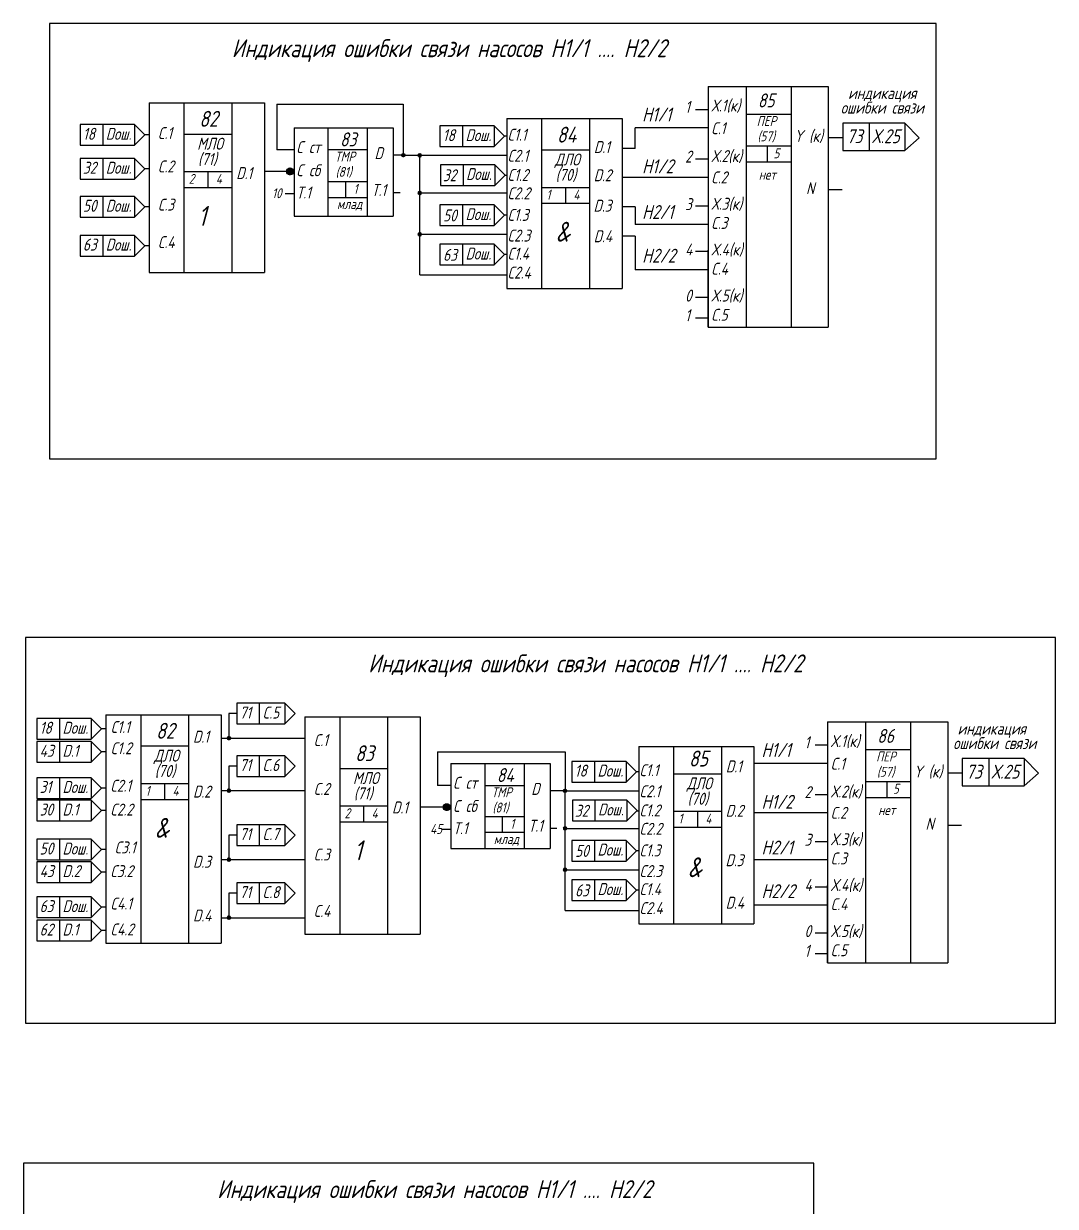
# Model space of a CAD drawing. Header units: millimetres. Extents: x -1319 to 706, y 709 to 3169.
# Drawn here: x 447.1 to 706.1, y 1276.8 to 1573.7 of the extents above; entities that cross this region are included whole.
import ezdxf

# ---------------------------------------------------------------- set-up
doc = ezdxf.new("R2010")
doc.units = ezdxf.units.MM
doc.layers.add('Текст', color=7, linetype='Continuous', lineweight=50)
doc.styles.add('GOST тип А', font='GOST_A.TTF', dxfattribs={"oblique": 15})
doc.styles.add('АСУТП', font='GOST_A.TTF', dxfattribs={"oblique": 15, "height": 2.5})

msp = doc.modelspace()

# ---------------------------------------------------------------- hatches: boundary and pattern name
h = msp.add_hatch(color=7)
edge = h.paths.add_edge_path()
edge.add_arc((542.4, 1540.7), 0.2, 0, 360)
h = msp.add_hatch(color=7)
edge = h.paths.add_edge_path()
edge.add_arc((546.54, 1540.65), 0.2, 0, 360)
for points in [[(512.96, 1536.62, 1), (514.94, 1536.62, 1)], [(512.96, 1536.62, 1), (514.94, 1536.62, 1)], [(552.31, 1377.05, 1), (554.29, 1377.05, 1)], [(552.31, 1377.05, 1), (554.29, 1377.05, 1)]]:
    msp.add_hatch(color=7).paths.add_polyline_path(points)
h = msp.add_hatch(color=7)
edge = h.paths.add_edge_path()
edge.add_arc((546.54, 1531.22), 0.2, 0, 360)
h = msp.add_hatch(color=7)
edge = h.paths.add_edge_path()
edge.add_arc((546.54, 1520.83), 0.2, 0, 360)
h = msp.add_hatch(color=7)
edge = h.paths.add_edge_path()
edge.add_arc((498.61, 1394.36), 0.2, 0, 360)
h = msp.add_hatch(color=7)
edge = h.paths.add_edge_path()
edge.add_arc((498.61, 1381.2), 0.2, 0, 360)
h = msp.add_hatch(color=7)
edge = h.paths.add_edge_path()
edge.add_arc((583.02, 1381.14), 0.2, 0, 360)
h = msp.add_hatch(color=7)
edge = h.paths.add_edge_path()
edge.add_arc((583.02, 1371.7), 0.2, 0, 360)
h = msp.add_hatch(color=7)
edge = h.paths.add_edge_path()
edge.add_arc((498.61, 1363.86), 0.2, 0, 360)
h = msp.add_hatch(color=7)
edge = h.paths.add_edge_path()
edge.add_arc((583.02, 1361.32), 0.2, 0, 360)
h = msp.add_hatch(color=7)
edge = h.paths.add_edge_path()
edge.add_arc((498.61, 1349.3), 0.2, 0, 360)

# ---------------------------------------------------------------- linework, layer by layer
for p, q in [((453.59, 1573.7), (453.59, 1464.48)), ((676.18, 1573.7), (453.59, 1573.7)), ((676.18, 1464.48), (676.18, 1573.7)), ((510.61, 1553.51), (542.4, 1553.51)), ((542.4, 1553.51), (542.4, 1540.85)), ((474.9, 1548.38), (461.27, 1548.38)), ((461.27, 1548.38), (461.27, 1543.2)), ((466.93, 1548.38), (466.93, 1543.2)), ((474.9, 1548.38), (477.5, 1545.79)), ((474.9, 1548.38), (474.9, 1543.2)), ((565.24, 1548.04), (551.61, 1548.04)), ((551.61, 1548.04), (551.61, 1542.86)), ((557.27, 1548.04), (557.27, 1542.86)), ((565.24, 1548.04), (567.83, 1545.45)), ((565.24, 1548.04), (565.24, 1542.86)), ((600.63, 1542.36), (600.63, 1547.53)), ((474.9, 1543.2), (477.5, 1545.79)), ((565.24, 1542.86), (567.83, 1545.45)), ((461.27, 1543.2), (474.9, 1543.2)), ((546.54, 1510.65), (546.54, 1540.98)), ((551.61, 1542.86), (565.24, 1542.86)), ((600.63, 1542.36), (597.31, 1542.36)), ((474.9, 1539.87), (461.27, 1539.87)), ((461.27, 1539.87), (461.27, 1534.69)), ((466.93, 1539.87), (466.93, 1534.69)), ((474.9, 1539.87), (477.5, 1537.28)), ((474.9, 1539.87), (474.9, 1534.69)), ((542.4, 1540.7), (539.89, 1540.7)), ((542.4, 1540.7), (546.54, 1540.7)), ((546.54, 1540.68), (568.37, 1540.68)), ((565.36, 1538.29), (551.73, 1538.29)), ((551.73, 1538.29), (551.73, 1533.11)), ((557.39, 1538.29), (557.39, 1533.11)), ((565.36, 1538.29), (567.96, 1535.7)), ((565.36, 1538.29), (565.36, 1533.11)), ((474.9, 1534.69), (477.5, 1537.28)), ((514.1, 1536.58), (507.52, 1536.58)), ((561.26, 1535.7), (561.26, 1535.7)), ((565.36, 1533.11), (567.96, 1535.7)), ((461.27, 1534.69), (474.9, 1534.69)), ((551.73, 1533.11), (565.36, 1533.11)), ((474.9, 1530.32), (461.27, 1530.32)), ((461.27, 1530.32), (461.27, 1525.13)), ((466.93, 1530.32), (466.93, 1525.13)), ((474.9, 1530.32), (477.5, 1527.72)), ((474.9, 1530.32), (474.9, 1525.13)), ((546.54, 1531.22), (568.37, 1531.22)), ((474.9, 1525.13), (477.5, 1527.72)), ((565.24, 1528.21), (551.61, 1528.21)), ((551.61, 1528.21), (551.61, 1523.03)), ((557.27, 1528.21), (557.27, 1523.03)), ((565.24, 1528.21), (567.83, 1525.62)), ((565.24, 1528.21), (565.24, 1523.03)), ((600.63, 1527.76), (597.31, 1527.76)), ((600.63, 1527.76), (600.63, 1523.3)), ((461.27, 1525.13), (474.9, 1525.13)), ((551.61, 1523.03), (565.24, 1523.03)), ((565.24, 1523.03), (567.83, 1525.62)), ((474.9, 1520.56), (461.27, 1520.56)), ((461.27, 1520.56), (461.27, 1515.37)), ((466.93, 1520.56), (466.93, 1515.37)), ((474.9, 1520.56), (477.5, 1517.96)), ((474.9, 1520.56), (474.9, 1515.37)), ((546.54, 1520.83), (568.37, 1520.83)), ((600.63, 1520.33), (597.31, 1520.33)), ((600.63, 1520.33), (600.63, 1511.93)), ((474.9, 1515.37), (477.5, 1517.96)), ((565.24, 1518.32), (551.61, 1518.32)), ((551.61, 1518.32), (551.61, 1513.14)), ((557.27, 1518.32), (557.27, 1513.14)), ((565.24, 1518.32), (567.83, 1515.73)), ((565.24, 1518.32), (565.24, 1513.14)), ((461.27, 1515.37), (474.9, 1515.37)), ((565.24, 1513.14), (567.83, 1515.73)), ((618.96, 1497.5), (618.96, 1516.86)), ((551.61, 1513.14), (565.24, 1513.14)), ((546.54, 1510.65), (568.37, 1510.65)), ((453.59, 1464.48), (676.18, 1464.48)), ((447.52, 1419.62), (447.52, 1322.85)), ((706.11, 1419.62), (447.52, 1419.62)), ((706.11, 1322.85), (706.11, 1419.62)), ((512.62, 1403.1), (500.6, 1403.1)), ((500.6, 1403.1), (500.6, 1397.92)), ((506.25, 1403.1), (506.25, 1397.92)), ((512.62, 1403.1), (515.21, 1400.51)), ((512.62, 1403.1), (512.62, 1397.92)), ((464.05, 1399.3), (450.41, 1399.3)), ((450.41, 1399.3), (450.41, 1394.12)), ((456.07, 1399.3), (456.07, 1394.12)), ((464.05, 1399.3), (466.64, 1396.71)), ((464.05, 1399.3), (464.05, 1394.12)), ((500.6, 1400.51), (498.61, 1400.51)), ((498.61, 1400.51), (498.61, 1394.36)), ((512.62, 1397.92), (515.21, 1400.51)), ((464.05, 1394.12), (466.64, 1396.71)), ((500.6, 1397.92), (512.62, 1397.92)), ((450.41, 1394.12), (464.05, 1394.12)), ((464.05, 1393.51), (450.41, 1393.51)), ((450.41, 1393.51), (450.41, 1388.32)), ((456.07, 1393.51), (456.07, 1388.32)), ((464.05, 1393.51), (466.64, 1390.92)), ((464.05, 1393.51), (464.05, 1388.32)), ((496.66, 1394.36), (517.47, 1394.36)), ((464.05, 1388.32), (466.64, 1390.92)), ((512.62, 1389.94), (500.6, 1389.94)), ((500.6, 1389.94), (500.6, 1384.76)), ((506.25, 1389.94), (506.25, 1384.76)), ((512.62, 1389.94), (515.21, 1387.35)), ((512.62, 1389.94), (512.62, 1384.76)), ((550.95, 1390.91), (583.03, 1390.91)), ((583.03, 1390.91), (583.03, 1381.28)), ((450.41, 1388.32), (464.05, 1388.32)), ((500.6, 1387.35), (498.61, 1387.35)), ((498.61, 1387.35), (498.61, 1381.2)), ((512.62, 1384.76), (515.21, 1387.35)), ((598.38, 1388.53), (584.75, 1388.53)), ((584.75, 1388.53), (584.75, 1383.34)), ((590.4, 1388.53), (590.4, 1383.34)), ((598.38, 1388.53), (600.97, 1385.94)), ((598.38, 1388.53), (598.38, 1383.34)), ((464.05, 1384.43), (450.41, 1384.43)), ((450.41, 1384.43), (450.41, 1379.25)), ((456.07, 1384.43), (456.07, 1379.25)), ((464.05, 1384.43), (466.64, 1381.84)), ((464.05, 1384.43), (464.05, 1379.25)), ((500.6, 1384.76), (512.62, 1384.76)), ((598.38, 1383.34), (600.97, 1385.94)), ((464.05, 1379.25), (466.64, 1381.84)), ((496.66, 1381.2), (517.47, 1381.2)), ((583.22, 1381.14), (579.24, 1381.14)), ((583.02, 1351.14), (583.02, 1381.46)), ((583.02, 1381.16), (601.5, 1381.16)), ((583.22, 1381.14), (583.22, 1381.19)), ((583.22, 1381.16), (601.7, 1381.16)), ((584.75, 1383.34), (598.38, 1383.34)), ((450.41, 1379.25), (464.05, 1379.25)), ((464.05, 1378.76), (450.41, 1378.76)), ((450.41, 1378.76), (450.41, 1373.58)), ((456.07, 1378.76), (456.07, 1373.58)), ((464.05, 1378.76), (466.64, 1376.17)), ((464.05, 1378.76), (464.05, 1373.58)), ((598.5, 1378.78), (584.87, 1378.78)), ((584.87, 1378.78), (584.87, 1373.6)), ((590.52, 1378.78), (590.52, 1373.6)), ((598.5, 1378.78), (601.09, 1376.19)), ((598.5, 1378.78), (598.5, 1373.6)), ((464.05, 1373.58), (466.64, 1376.17)), ((553.45, 1377.02), (546.87, 1377.02)), ((594.39, 1376.19), (594.39, 1376.19)), ((598.5, 1373.6), (601.09, 1376.19)), ((450.41, 1373.58), (464.05, 1373.58)), ((512.62, 1372.6), (500.6, 1372.6)), ((500.6, 1372.6), (500.6, 1367.42)), ((506.25, 1372.6), (506.25, 1367.42)), ((512.62, 1372.6), (515.21, 1370.01)), ((512.62, 1372.6), (512.62, 1367.42)), ((583.02, 1371.7), (601.5, 1371.7)), ((583.22, 1371.7), (601.7, 1371.7)), ((584.87, 1373.6), (598.5, 1373.6)), ((464.05, 1368.98), (450.41, 1368.98)), ((450.41, 1368.98), (450.41, 1363.8)), ((456.07, 1368.98), (456.07, 1363.8)), ((464.05, 1368.98), (466.64, 1366.39)), ((464.05, 1368.98), (464.05, 1363.8)), ((500.6, 1370.01), (498.61, 1370.01)), ((498.61, 1370.01), (498.61, 1363.86)), ((512.62, 1367.42), (515.21, 1370.01)), ((598.38, 1368.7), (584.75, 1368.7)), ((584.75, 1368.7), (584.75, 1363.51)), ((590.4, 1368.7), (590.4, 1363.51)), ((598.38, 1368.7), (600.97, 1366.11)), ((598.38, 1368.7), (598.38, 1363.51)), ((464.05, 1363.8), (466.64, 1366.39)), ((500.6, 1367.42), (512.62, 1367.42)), ((598.38, 1363.51), (600.97, 1366.11)), ((450.41, 1363.8), (464.05, 1363.8)), ((464.05, 1363.32), (450.41, 1363.32)), ((450.41, 1363.32), (450.41, 1358.13)), ((456.07, 1363.32), (456.07, 1358.13)), ((464.05, 1363.32), (466.64, 1360.72)), ((464.05, 1363.32), (464.05, 1358.13)), ((496.66, 1363.86), (517.47, 1363.86)), ((584.75, 1363.51), (598.38, 1363.51)), ((464.05, 1358.13), (466.64, 1360.72)), ((583.02, 1361.32), (601.5, 1361.32)), ((583.22, 1361.32), (601.7, 1361.32)), ((450.41, 1358.13), (464.05, 1358.13)), ((512.62, 1358.04), (500.6, 1358.04)), ((500.6, 1358.04), (500.6, 1352.85)), ((506.25, 1358.04), (506.25, 1352.85)), ((512.62, 1358.04), (515.21, 1355.44)), ((512.62, 1358.04), (512.62, 1352.85)), ((598.38, 1358.81), (584.75, 1358.81)), ((584.75, 1358.81), (584.75, 1353.62)), ((590.4, 1358.81), (590.4, 1353.62)), ((598.38, 1358.81), (600.97, 1356.22)), ((598.38, 1358.81), (598.38, 1353.62)), ((648.94, 1337.98), (648.94, 1357.35)), ((464.05, 1354.52), (450.41, 1354.52)), ((450.41, 1354.52), (450.41, 1349.34)), ((456.07, 1354.52), (456.07, 1349.34)), ((464.05, 1354.52), (466.64, 1351.93)), ((464.05, 1354.52), (464.05, 1349.34)), ((500.6, 1355.44), (498.61, 1355.44)), ((498.61, 1355.44), (498.61, 1349.3)), ((512.62, 1352.85), (515.21, 1355.44)), ((598.38, 1353.62), (600.97, 1356.22)), ((464.05, 1349.34), (466.64, 1351.93)), ((500.6, 1352.85), (512.62, 1352.85)), ((583.02, 1351.14), (601.5, 1351.14)), ((583.22, 1351.14), (601.7, 1351.14)), ((584.75, 1353.62), (598.38, 1353.62)), ((450.41, 1349.34), (464.05, 1349.34)), ((464.05, 1348.64), (450.41, 1348.64)), ((450.41, 1348.64), (450.41, 1343.45)), ((456.07, 1348.64), (456.07, 1343.45)), ((464.05, 1348.64), (466.64, 1346.04)), ((464.05, 1348.64), (464.05, 1343.45)), ((496.66, 1349.3), (517.47, 1349.3)), ((464.05, 1343.45), (466.64, 1346.04)), ((450.41, 1343.45), (464.05, 1343.45)), ((447.52, 1322.85), (706.11, 1322.85)), ((447.08, 1287.65), (447.08, 1189.6)), ((645.47, 1287.65), (447.08, 1287.65)), ((645.47, 1189.6), (645.47, 1287.65))]:
    msp.add_line(p, q)
at = {"color": 7, "lineweight": 30}
for p, q in [((618.96, 1557.95), (649.11, 1557.95)), ((618.96, 1557.95), (618.96, 1497.5)), ((649.11, 1557.95), (649.11, 1497.5)), ((478.58, 1553.85), (507.52, 1553.85)), ((478.58, 1553.85), (478.58, 1511.22)), ((507.52, 1553.85), (507.52, 1511.22)), ((568.37, 1549.87), (597.31, 1549.87)), ((568.37, 1549.87), (568.37, 1507.24)), ((597.31, 1549.87), (597.31, 1507.24)), ((514.98, 1547.56), (539.89, 1547.56)), ((514.98, 1547.56), (514.98, 1525.37)), ((539.89, 1547.56), (539.89, 1525.37)), ((514.98, 1525.37), (539.89, 1525.37)), ((478.58, 1511.22), (507.52, 1511.22)), ((568.37, 1507.24), (597.31, 1507.24)), ((618.96, 1497.5), (649.11, 1497.5)), ((467.72, 1400.24), (496.66, 1400.24)), ((467.72, 1400.24), (467.72, 1342.94)), ((496.66, 1400.24), (496.66, 1342.94)), ((517.7, 1399.69), (546.64, 1399.69)), ((517.7, 1399.69), (517.7, 1345.12)), ((546.64, 1399.69), (546.64, 1345.12)), ((648.94, 1398.43), (679.1, 1398.43)), ((648.94, 1398.43), (648.94, 1337.98)), ((679.1, 1398.43), (679.1, 1337.98)), ((601.5, 1392.26), (630.44, 1392.26)), ((601.5, 1392.26), (601.5, 1347.72)), ((630.44, 1392.26), (630.44, 1347.72)), ((554.33, 1387.99), (579.24, 1387.99)), ((554.33, 1387.99), (554.33, 1366.69)), ((579.24, 1387.99), (579.24, 1366.69)), ((554.33, 1366.69), (579.24, 1366.69)), ((517.7, 1345.12), (546.64, 1345.12)), ((601.5, 1347.72), (630.44, 1347.72)), ((467.72, 1342.94), (496.66, 1342.94)), ((648.94, 1337.98), (679.1, 1337.98))]:
    msp.add_line(p, q, dxfattribs=at)
at = {"color": 7}
for p, q in [((628.46, 1557.95), (628.46, 1497.5)), ((639.79, 1557.95), (639.79, 1497.5)), ((487.32, 1553.85), (487.32, 1511.22)), ((499.32, 1553.85), (499.32, 1511.22)), ((510.61, 1553.51), (510.61, 1542.02)), ((577.11, 1549.87), (577.11, 1507.24)), ((589.11, 1549.87), (589.11, 1507.24)), ((618.96, 1552.09), (615.8, 1552.09)), ((628.46, 1551.01), (639.79, 1551.01)), ((523.49, 1547.56), (523.49, 1525.37)), ((533.36, 1547.56), (533.36, 1525.37)), ((618.96, 1547.53), (600.63, 1547.53)), ((668.31, 1548.75), (652.74, 1548.75)), ((652.74, 1548.75), (652.74, 1541.89)), ((659.4, 1548.75), (659.4, 1541.89)), ((668.31, 1548.75), (671.91, 1545.08)), ((668.31, 1548.75), (668.31, 1541.89)), ((478.54, 1545.79), (477.5, 1545.79)), ((487.32, 1546), (499.32, 1546)), ((568.37, 1545.45), (567.83, 1545.45)), ((649.11, 1545.14), (652.56, 1545.14)), ((668.31, 1541.89), (671.91, 1545.08)), ((514.98, 1542.02), (510.61, 1542.02)), ((523.49, 1542.08), (533.36, 1542.08)), ((577.11, 1542.02), (589.11, 1542.02)), ((628.46, 1543.01), (639.79, 1543.01)), ((633.79, 1543.01), (633.79, 1539.01)), ((652.74, 1541.89), (668.31, 1541.89)), ((618.96, 1539.66), (615.8, 1539.66)), ((628.46, 1539.01), (639.79, 1539.01)), ((478.54, 1537.28), (477.5, 1537.28)), ((487.32, 1536.59), (499.32, 1536.59)), ((493.32, 1536.59), (493.32, 1532.59)), ((514.93, 1536.57), (514.98, 1536.57)), ((514.93, 1536.57), (514.98, 1536.57)), ((568.37, 1535.58), (567.83, 1535.58)), ((618.96, 1535.1), (597.31, 1535.1)), ((478.51, 1534.41), (478.58, 1534.41)), ((478.51, 1534.41), (478.58, 1534.41)), ((487.32, 1532.59), (499.32, 1532.59)), ((523.49, 1534.08), (533.36, 1534.08)), ((527.89, 1534.08), (527.89, 1530.08)), ((577.11, 1532.61), (589.11, 1532.61)), ((583.11, 1532.61), (583.11, 1528.61)), ((649.11, 1532.06), (652.56, 1532.06)), ((514.98, 1530.98), (512.74, 1530.98)), ((523.49, 1530.08), (533.36, 1530.08)), ((539.89, 1531.31), (541.61, 1531.31)), ((568.3, 1530.43), (568.37, 1530.43)), ((568.3, 1530.43), (568.37, 1530.43)), ((478.54, 1527.72), (477.5, 1527.72)), ((577.11, 1528.61), (589.11, 1528.61)), ((618.96, 1527.87), (615.8, 1527.87)), ((568.37, 1525.62), (567.83, 1525.62)), ((618.96, 1523.3), (600.63, 1523.3)), ((478.54, 1517.96), (477.5, 1517.96)), ((568.37, 1515.73), (567.83, 1515.73)), ((618.96, 1516.49), (615.8, 1516.49)), ((618.96, 1511.93), (600.63, 1511.93)), ((618.96, 1504.93), (615.8, 1504.93)), ((618.96, 1499.77), (615.8, 1499.77)), ((476.47, 1400.24), (476.47, 1342.94)), ((488.47, 1400.24), (488.47, 1342.94)), ((526.44, 1399.69), (526.44, 1345.12)), ((538.44, 1399.69), (538.44, 1345.12)), ((658.44, 1398.43), (658.44, 1337.98)), ((669.78, 1398.43), (669.78, 1337.98)), ((467.68, 1396.71), (466.64, 1396.71)), ((476.47, 1392.39), (488.47, 1392.39)), ((648.94, 1392.58), (645.79, 1392.58)), ((467.68, 1390.92), (466.64, 1390.92)), ((550.95, 1390.91), (550.95, 1382.45)), ((610.25, 1392.26), (610.25, 1347.72)), ((622.25, 1392.26), (622.25, 1347.72)), ((658.44, 1391.49), (669.78, 1391.49)), ((526.44, 1386.77), (538.44, 1386.77)), ((562.84, 1387.99), (562.84, 1366.69)), ((572.71, 1387.99), (572.71, 1366.69)), ((648.94, 1388.01), (630.44, 1388.01)), ((698.3, 1389.23), (682.72, 1389.23)), ((682.72, 1389.23), (682.72, 1382.37)), ((689.38, 1389.23), (689.38, 1382.37)), ((698.3, 1389.23), (701.89, 1385.57)), ((698.3, 1389.23), (698.3, 1382.37)), ((601.5, 1385.94), (600.97, 1385.94)), ((610.25, 1385.44), (622.25, 1385.44)), ((658.44, 1383.49), (669.78, 1383.49)), ((663.78, 1383.49), (663.78, 1379.49)), ((679.1, 1385.63), (682.55, 1385.63)), ((698.3, 1382.37), (701.89, 1385.57)), ((467.68, 1381.84), (466.64, 1381.84)), ((476.47, 1382.98), (488.47, 1382.98)), ((482.47, 1382.98), (482.47, 1378.98)), ((554.33, 1382.45), (550.95, 1382.45)), ((562.84, 1382.51), (572.71, 1382.51)), ((682.72, 1382.37), (698.3, 1382.37)), ((467.66, 1378.97), (467.72, 1378.97)), ((467.66, 1378.97), (467.72, 1378.97)), ((476.47, 1378.98), (488.47, 1378.98)), ((648.94, 1380.15), (645.79, 1380.15)), ((658.44, 1379.49), (669.78, 1379.49)), ((467.68, 1376.17), (466.64, 1376.17)), ((517.63, 1375.17), (517.7, 1375.17)), ((517.63, 1375.17), (517.7, 1375.17)), ((526.44, 1377.35), (538.44, 1377.35)), ((532.44, 1377.35), (532.44, 1373.35)), ((554.28, 1377.01), (554.33, 1377.01)), ((554.28, 1377.01), (554.33, 1377.01)), ((562.84, 1374.72), (572.71, 1374.72)), ((567.24, 1374.72), (567.24, 1370.72)), ((601.5, 1376.07), (600.97, 1376.07)), ((610.25, 1376.02), (622.25, 1376.02)), ((616.25, 1376.02), (616.25, 1372.02)), ((648.94, 1375.58), (630.64, 1375.58)), ((467.66, 1373.3), (467.72, 1373.3)), ((467.66, 1373.3), (467.72, 1373.3)), ((526.44, 1373.35), (538.44, 1373.35)), ((579.24, 1371.75), (580.96, 1371.75)), ((610.25, 1372.02), (622.25, 1372.02)), ((679.1, 1372.55), (682.55, 1372.55)), ((554.33, 1371.42), (552.09, 1371.42)), ((562.84, 1370.72), (572.71, 1370.72)), ((601.44, 1370.91), (601.5, 1370.91)), ((601.44, 1370.91), (601.5, 1370.91)), ((467.68, 1366.39), (466.64, 1366.39)), ((601.5, 1366.11), (600.97, 1366.11)), ((648.94, 1368.35), (645.79, 1368.35)), ((467.66, 1363.52), (467.72, 1363.52)), ((467.66, 1363.52), (467.72, 1363.52)), ((648.94, 1363.79), (630.44, 1363.79)), ((467.68, 1360.72), (466.64, 1360.72)), ((467.66, 1357.86), (467.72, 1357.86)), ((467.66, 1357.86), (467.72, 1357.86)), ((648.94, 1356.98), (645.79, 1356.98)), ((601.5, 1356.22), (600.97, 1356.22)), ((467.68, 1351.93), (466.64, 1351.93)), ((648.94, 1352.41), (630.44, 1352.41)), ((467.68, 1346.04), (466.64, 1346.04)), ((648.94, 1345.41), (645.79, 1345.41)), ((648.94, 1340.26), (645.79, 1340.26))]:
    msp.add_line(p, q, dxfattribs=at)
at = {"color": 7, "lineweight": 60}
for centre in [(542.4, 1540.7), (546.54, 1540.65), (546.54, 1531.22), (546.54, 1520.83), (498.61, 1394.36), (498.61, 1381.2), (583.02, 1381.14), (583.02, 1371.7), (498.61, 1363.86), (583.02, 1361.32), (498.61, 1349.3)]:
    msp.add_circle(centre, 0.2, dxfattribs=at)
at = {"color": 7, "lineweight": 30}
for centre in [(513.92, 1536.62), (513.92, 1536.62), (513.92, 1536.62), (514.1, 1536.58), (514.1, 1536.58), (553.27, 1377.05), (553.27, 1377.05), (553.27, 1377.05), (553.45, 1377.02), (553.45, 1377.02)]:
    msp.add_circle(centre, 0.825, dxfattribs=at)

# ---------------------------------------------------------------- texts
at = {"style": 'АСУТП', "oblique": 15}
for s, p in [('индикация ', (654.06, 1554.76)), ('1', (613.15, 1551.32)), ('ошибки связи', (652.24, 1551.12)), ('18', (461.96, 1544.55)), ('Dош.', (467.7, 1544.55)), ('18', (552.3, 1544.21)), ('Dош.', (558.03, 1544.21)), ('2', (613.15, 1538.83)), ('32', (461.96, 1536.04)), ('Dош.', (467.7, 1536.04)), ('32', (552.34, 1534.14)), ('Dош.', (558.16, 1534.46)), ('50', (461.96, 1526.49)), ('Dош.', (467.7, 1526.49)), ('3', (613.15, 1526.89)), ('50', (552.4, 1524.06)), ('Dош.', (558.03, 1524.38)), ('63', (461.96, 1516.73)), ('Dош.', (467.7, 1516.73)), ('63', (552.4, 1514.17)), ('Dош.', (558.03, 1514.49)), ('4', (613.15, 1515.51)), ('0', (613.15, 1503.94)), ('1', (613.15, 1499)), ('71', (501.29, 1399.27)), ('C.5', (507.02, 1399.27)), ('18', (451.1, 1395.47)), ('Dош.', (456.84, 1395.47)), ('индикация ', (681.56, 1395.25)), ('43', (451.1, 1389.68)), ('D.1', (456.84, 1389.68)), ('1', (643.13, 1391.81)), ('ошибки связи', (680.47, 1391.61)), ('71', (501.29, 1386.11)), ('C.6', (507.02, 1386.11)), ('18', (585.43, 1384.7)), ('Dош.', (591.17, 1384.7)), ('31', (451.1, 1380.6)), ('Dош.', (456.84, 1380.6)), ('2', (643.13, 1379.31)), ('30', (451.1, 1374.93)), ('D.1', (456.84, 1374.93)), ('32', (585.48, 1374.63)), ('Dош.', (591.29, 1374.95)), ('71', (501.29, 1368.77)), ('C.7', (507.02, 1368.77)), ('3', (643.13, 1367.37)), ('50', (451.1, 1365.15)), ('Dош.', (456.84, 1365.15)), ('50', (585.54, 1364.55)), ('Dош.', (591.17, 1364.87)), ('43', (451.1, 1359.49)), ('D.2', (456.84, 1359.49)), ('71', (501.29, 1354.21)), ('C.8', (507.02, 1354.21)), ('63', (585.54, 1354.65)), ('Dош.', (591.17, 1354.98)), ('4', (643.13, 1356)), ('63', (451.1, 1350.69)), ('Dош.', (456.84, 1350.69)), ('62', (451.1, 1344.81)), ('D.1', (456.84, 1344.81)), ('0', (643.13, 1344.43)), ('1', (643.13, 1339.49))]:
    msp.add_text(s, height=3, dxfattribs=at).set_placement(p)
at = {"layer": 'Текст', "color": 7, "lineweight": 15, "style": 'GOST тип А', "oblique": 15}
for s, height, p in [('Индикация ошибки связи насосов Н1/1 .... Н2/2', 4.5, (499.34, 1565.29)), (' Н1/1 ', 3.5, (600.56, 1549.14)), ('Х.1(к) ', 3, (619.73, 1551.64)), ('ПЕР', 2.5, (631.12, 1548.01)), ('С.1', 3, (480.81, 1544.74)), ('С1.1', 3, (568.59, 1544.33)), ('С.1', 3, (619.73, 1545.95)), ('(57)', 2.5, (631.32, 1544.18)), ('Y (к)', 3, (640.55, 1544.01)), ('73', 3.5, (653.71, 1543.7)), ('Х.25', 3.5, (660.05, 1543.7)), ('MЛО', 3, (490.65, 1542.07)), ('С ст', 3, (515.56, 1541.22)), ('D.1', 3, (590.25, 1541.24)), ('(71)', 3, (490.86, 1538.23)), ('ТМР', 2.5, (525.22, 1539.08)), ('D', 3, (535.17, 1539.7)), ('С2.1', 3, (568.59, 1539.04)), ('ДЛО', 3, (580.44, 1538.09)), ('Х.2(к) ', 3, (619.73, 1538.97)), ('5', 2.5, (635.35, 1539.91)), ('С.2', 3, (480.81, 1536.36)), ('С сб', 3, (515.56, 1535.4)), ('(81)', 2.5, (525.42, 1535.25)), (' Н1/2 ', 3.5, (600.56, 1536.14)), ('2', 2.5, (488.54, 1533.5)), ('4', 2.5, (495.32, 1533.5)), ('D.1', 3, (500.46, 1534.7)), ('С1.2', 3, (568.59, 1534.22)), ('(70)', 3, (580.65, 1534.25)), ('D.2', 3, (590.2, 1534.14)), ('С.2', 3, (619.73, 1533.62)), ('нет', 2.5, (631.66, 1534.56)), ('10', 2.5, (509.44, 1529.89)), ('Т.1', 3, (515.56, 1529.81)), ('1', 2.5, (529.89, 1530.98)), ('Т.1', 3, (534.45, 1530.44)), ('С2.2', 3, (568.59, 1529.62)), ('1', 2.5, (578.32, 1529.52)), ('4', 2.5, (585.11, 1529.52)), ('N', 3, (643.51, 1530.89)), ('С.3', 3, (480.81, 1526.77)), ('млад', 2.5, (525.75, 1527.17)), ('D.3', 3, (590.16, 1526.51)), ('Х.3(к) ', 3, (619.73, 1526.99)), ('1', 5, (490.87, 1522.95)), ('С1.3', 3, (568.59, 1524.19)), (' Н2/1 ', 3.5, (600.56, 1524.67)), ('&', 5, (580.66, 1518.97)), ('С.3', 3, (619.73, 1522.17)), ('С.4', 3, (480.81, 1517.37)), ('С2.3', 3, (568.59, 1519.01)), ('D.4', 3, (590.2, 1518.84)), ('С1.4', 3, (568.59, 1514.46)), (' Н2/2 ', 3.5, (600.56, 1513.71)), ('Х.4(к) ', 3, (619.73, 1515.51)), ('С2.4', 3, (568.59, 1509.71)), ('С.4', 3, (619.73, 1510.69)), ('Х.5(к) ', 3, (619.73, 1503.95)), ('С.5', 3, (619.73, 1499.12)), ('Индикация ошибки связи насосов Н1/1 .... Н2/2', 4.5, (533.6, 1410.88)), ('C1.1', 3, (468.87, 1395.66)), ('D.1', 3, (489.6, 1393.23)), ('С.1', 3, (519.93, 1392.37)), ('Х.1(к) ', 3, (649.72, 1392.13)), ('C1.2', 3, (468.87, 1390.32)), (' Н1/1 ', 3.5, (630.54, 1389.63)), ('ДЛО', 3, (479.8, 1388.46)), ('С.1', 3, (649.72, 1386.44)), ('ПЕР', 2.5, (661.11, 1388.5)), ('(70)', 3, (480, 1384.62)), ('С1.1', 3, (601.72, 1384.81)), ('D.1', 3, (623.38, 1385.77)), ('(57)', 2.5, (661.31, 1384.66)), ('Y (к)', 3, (670.54, 1384.49)), ('73', 3.5, (683.7, 1384.19)), ('Х.25', 3.5, (690.04, 1384.19)), ('С2.1', 3, (468.87, 1380.92)), ('MЛО', 3, (529.77, 1382.83)), ('С ст', 3, (554.91, 1381.66)), ('ДЛО', 3, (613.58, 1381.5)), ('1', 2.5, (477.68, 1379.89)), ('4', 2.5, (484.46, 1379.89)), ('D.2', 3, (489.6, 1379.44)), ('С.2', 3, (519.93, 1380.11)), ('(71)', 3, (529.97, 1379)), ('ТМР', 2.5, (564.57, 1379.52)), ('D', 3, (574.52, 1380.13)), ('С2.1', 3, (601.72, 1379.52)), ('(70)', 3, (613.78, 1377.66)), ('Х.2(к) ', 3, (649.72, 1379.46)), ('5', 2.5, (665.33, 1380.4)), ('С2.2', 3, (468.87, 1374.92)), ('D.1', 3, (539.57, 1375.47)), ('С сб', 3, (554.91, 1375.83)), ('(81)', 2.5, (564.77, 1375.68)), ('С1.2', 3, (601.72, 1374.71)), ('D.2', 3, (623.33, 1374.62)), (' Н1/2 ', 3.5, (630.54, 1376.63)), ('2', 2.5, (527.65, 1374.26)), ('4', 2.5, (534.44, 1374.26)), ('1', 2.5, (611.46, 1372.93)), ('4', 2.5, (618.24, 1372.93)), ('С.2', 3, (649.72, 1374.11)), ('нет', 2.5, (661.64, 1375.05)), ('&', 5, (480.01, 1369.34)), ('45', 2.5, (549.14, 1370.33)), ('Т.1', 3, (554.91, 1370.25)), ('1', 2.5, (569.24, 1371.63)), ('Т.1', 3, (573.8, 1370.87)), ('С2.2', 3, (601.72, 1370.1)), ('N', 3, (673.5, 1371.37)), ('1', 5, (529.99, 1363.71)), ('млад', 2.5, (565.11, 1367.76)), (' Н2/1 ', 3.5, (630.54, 1365.16)), ('Х.3(к) ', 3, (649.72, 1367.48)), ('С3.1', 3, (469.95, 1365.44)), ('С.3', 3, (519.93, 1363.65)), ('С1.3', 3, (601.72, 1364.68)), ('С.3', 3, (649.72, 1362.66)), ('D.3', 3, (489.6, 1361.84)), ('&', 5, (613.79, 1359.45)), ('D.3', 3, (623.29, 1362.21)), ('С3.2', 3, (468.87, 1359.47)), ('С2.3', 3, (601.72, 1359.5)), ('С1.4', 3, (601.72, 1354.95)), (' Н2/2 ', 3.5, (630.54, 1354.2)), ('Х.4(к) ', 3, (649.72, 1356)), ('С4.1', 3, (468.9, 1351.34)), ('D.4', 3, (623.33, 1351.56)), ('С.4', 3, (649.72, 1351.18)), ('D.4', 3, (489.6, 1348.34)), ('С.4', 3, (519.93, 1349.48)), ('С2.4', 3, (601.72, 1350.2)), ('С4.2', 3, (468.9, 1344.85)), ('Х.5(к) ', 3, (649.72, 1344.43)), ('С.5', 3, (649.72, 1339.61)), ('Индикация ошибки связи насосов Н1/1 .... Н2/2', 4.5, (495.67, 1278.91))]:
    msp.add_text(s, height=height, dxfattribs=at).set_placement(p)
at = {"layer": 'Текст', "color": 1, "lineweight": 15, "style": 'GOST тип А', "oblique": 15}
for s, height, p in [('85', 3.5, (631.4, 1552.68)), ('82', 4, (491.17, 1547.81)), ('84', 4, (580.96, 1543.83)), ('83', 3.5, (526.52, 1542.9)), ('82', 4, (480.32, 1394.2)), ('86', 3.5, (661.39, 1393.17)), ('83', 4, (530.29, 1388.57)), ('85', 4, (614.1, 1387.24)), ('84', 3.5, (565.87, 1383.34))]:
    msp.add_text(s, height=height, dxfattribs=at).set_placement(p)

doc.saveas('drawing.dxf')
